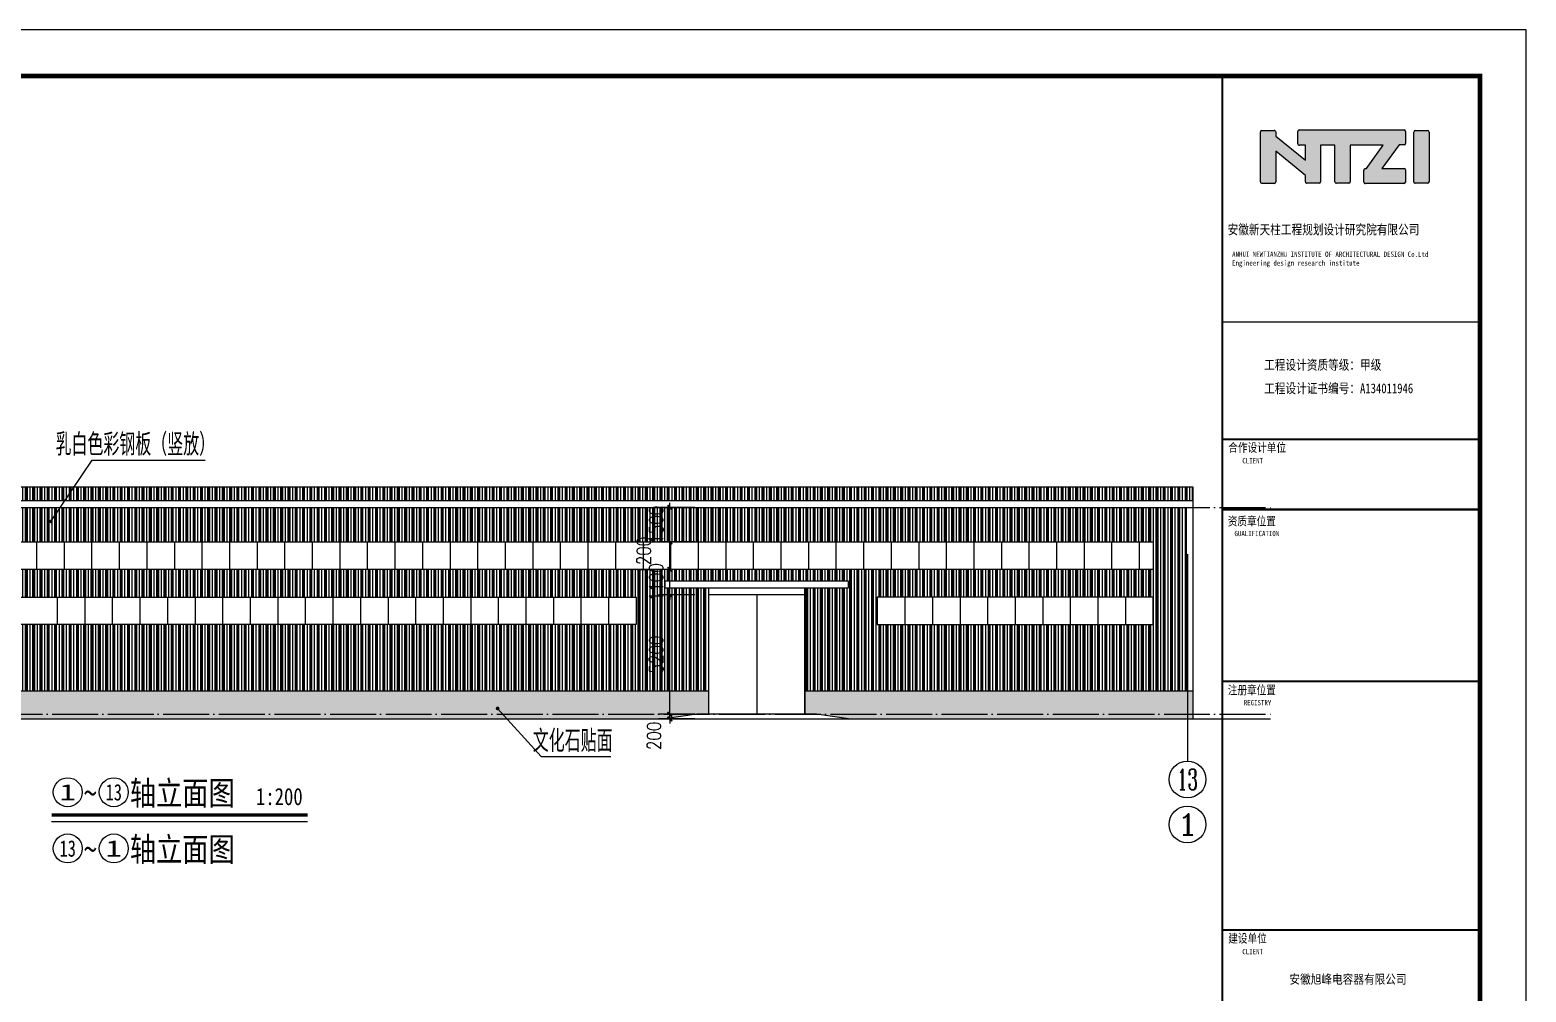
# Model space of a CAD drawing. Extents: x 3757684 to 3906284, y -130571 to 413559.
# Drawn here: x 3811358 to 3876484, y 322689 to 364557 of the extents above; entities that cross this region are included whole.
import ezdxf
from ezdxf.enums import TextEntityAlignment as Align

# ---------------------------------------------------------------- set-up
doc = ezdxf.new("R2010")
doc.units = 0
doc.header["$LTSCALE"] = 1000
doc.header["$MEASUREMENT"] = 0
doc.linetypes.add('DOTE', pattern=[2.42, 2, -0.2, 0.02, -0.2])
doc.layers.get('0').update_dxf_attribs({"color": 4, "linetype": 'CONTINUOUS'})
doc.layers.get('Defpoints').update_dxf_attribs({"linetype": 'CONTINUOUS'})
for name, color, linetype in [('46', 7, 'CONTINUOUS'), ('AXIS', 3, 'CONTINUOUS'), ('AXIS_TEXT', 7, 'CONTINUOUS'), ('DIM_LEAD', 3, 'CONTINUOUS'), ('DIM_SYMB', 3, 'CONTINUOUS'), ('DOTE', 1, 'CONTINUOUS'), ('PUB_DIM', 3, 'CONTINUOUS'), ('PUB_TEXT', 7, 'CONTINUOUS'), ('PUB_TITLE', 4, 'CONTINUOUS'), ('WALL', 5, 'CONTINUOUS')]:
    doc.layers.add(name, color=color, linetype=linetype)
doc.styles.add('-黑体', font='simhei_0.ttf', dxfattribs={"width": 0.8})
doc.styles.add('_TCH_AXIS', font='COMPLEX', dxfattribs={"bigfont": 'GBCBIG'})
doc.styles.add('_TCH_DIM', font='SIMPLEX', dxfattribs={"bigfont": 'GBCBIG'})
doc.styles.add('DIM_FONT', font='SIMPLEX.shx', dxfattribs={"width": 0.8})
doc.styles.add('ht', font='simhei_0.ttf', dxfattribs={"width": 0.8})
doc.dimstyles.new('DIMN200', dxfattribs={"dimscale": 2, "dimtxt": 300, "dimasz": 100, "dimexe": 250, "dimexo": 300, "dimgap": 150, "dimtad": 1, "dimdec": 0, "dimzin": 0, "dimdsep": 46, "dimtxsty": 'DIM_FONT', "dimblk": 'ARCHTICK', "dimcen": 0.09, "dimclrt": 7, "dimazin": 2, "dimtfac": 1, "dimtdec": 0, "dimtix": 1, "dimtmove": 2, "dimatfit": 3, "dimfxl": 0, "dimtolj": 1, "dimtzin": 0, "dimarcsym": 0})
pattern_1 = [(90, (-219412.85, 0), (-317.5, 2e-14), []), (90, (-219452.54, 2e-15), (-317.5, 2e-14), []), (90, (-219492.23, 5e-15), (-317.5, 2e-14), []), (90, (-219611.3, 1e-14), (-317.5, 2e-14), [])]
pattern_2 = [(180, (7852902.5, 0), (-122.846189, 122.846189), [239.933964, -5.75841]), (180, (7853025.35, 5.76), (-122.846189, 122.846189), [239.933964, -5.75841]), (90, (7852902.5, 0), (122.846189, 122.846189), [-128.60459, 117.087774]), (90, (7852908.26, 0), (122.846189, 122.846189), [-128.60459, 117.087774])]

# ---------------------------------------------------------------- blocks, each defined once
blk = doc.blocks.new('_ArchTick')
at = {"color": 0, "linetype": 'ByBlock', "const_width": 0.4}
blk.add_lwpolyline([(-0.5, -0.5), (0.5, 0.5)], dxfattribs=at)
blk = doc.blocks.new('*D219')
at = {"layer": 'Defpoints', "color": 0}
for p in [(3839216, 343777), (3840895, 343777), (3840895, 342277)]:
    blk.add_point(p, dxfattribs=at)
at = {"layer": 'PUB_DIM', "color": 0, "lineweight": -2}
for p, q in [((3839216, 343777), (3839216, 343977)), ((3840295, 343777), (3838716, 343777)), ((3839216, 342277), (3839216, 343777)), ((3840295, 342277), (3838716, 342277)), ((3839216, 342277), (3839216, 342077))]:
    blk.add_line(p, q, dxfattribs=at)
at = {"layer": 'PUB_DIM', "color": 0, "lineweight": -2, "xscale": 200, "yscale": 200, "zscale": 200}
for p, rotation in [((3839216, 343777), 270), ((3839216, 342277), 90)]:
    blk.add_blockref('_ArchTick', p, dxfattribs=dict(at, rotation=rotation))
at = {"layer": 'PUB_DIM', "color": 7, "insert": (3838616, 343027), "char_height": 600, "attachment_point": 5, "rotation": 90, "style": 'DIM_FONT'}
blk.add_mtext('\\A1;1500', dxfattribs=at)
blk = doc.blocks.new('*D220')
at = {"layer": 'Defpoints', "color": 0}
for p in [(3839216, 342277), (3840895, 342277), (3840895, 341077)]:
    blk.add_point(p, dxfattribs=at)
at = {"layer": 'PUB_DIM', "color": 0, "lineweight": -2}
for p, q in [((3840295, 342277), (3838716, 342277)), ((3839216, 341077), (3839216, 342277)), ((3840295, 341077), (3838716, 341077))]:
    blk.add_line(p, q, dxfattribs=at)
at = {"layer": 'PUB_DIM', "color": 0, "lineweight": -2, "xscale": 200, "yscale": 200, "zscale": 200}
for p, rotation in [((3839216, 342277), 90), ((3839216, 341077), 270)]:
    blk.add_blockref('_ArchTick', p, dxfattribs=dict(at, rotation=rotation))
at = {"layer": 'PUB_DIM', "color": 7, "insert": (3838081, 341677), "char_height": 600, "attachment_point": 5, "rotation": 90, "style": 'DIM_FONT'}
blk.add_mtext('\\A1;1200', dxfattribs=at)
blk = doc.blocks.new('*D221')
at = {"layer": 'Defpoints', "color": 0}
for p in [(3839216, 341077), (3840895, 341077), (3840895, 339977)]:
    blk.add_point(p, dxfattribs=at)
at = {"layer": 'PUB_DIM', "color": 0, "lineweight": -2}
for p, q in [((3839216, 341077), (3839216, 341277)), ((3840295, 341077), (3838716, 341077)), ((3839216, 339977), (3839216, 341077)), ((3840295, 339977), (3838716, 339977)), ((3839216, 339977), (3839216, 339777))]:
    blk.add_line(p, q, dxfattribs=at)
at = {"layer": 'PUB_DIM', "color": 0, "lineweight": -2, "xscale": 200, "yscale": 200, "zscale": 200}
for p, rotation in [((3839216, 341077), 270), ((3839216, 339977), 90)]:
    blk.add_blockref('_ArchTick', p, dxfattribs=dict(at, rotation=rotation))
at = {"layer": 'PUB_DIM', "color": 7, "insert": (3838616, 340527), "char_height": 600, "attachment_point": 5, "rotation": 90, "style": 'DIM_FONT'}
blk.add_mtext('\\A1;1100', dxfattribs=at)
blk = doc.blocks.new('*D222')
at = {"layer": 'Defpoints', "color": 0}
for p in [(3839216, 339977), (3840895, 339977), (3840895, 334777)]:
    blk.add_point(p, dxfattribs=at)
at = {"layer": 'PUB_DIM', "color": 0, "lineweight": -2}
for p, q in [((3840295, 339977), (3838716, 339977)), ((3839216, 334777), (3839216, 339977)), ((3840295, 334777), (3838716, 334777))]:
    blk.add_line(p, q, dxfattribs=at)
at = {"layer": 'PUB_DIM', "color": 0, "lineweight": -2, "xscale": 200, "yscale": 200, "zscale": 200}
for p, rotation in [((3839216, 339977), 90), ((3839216, 334777), 270)]:
    blk.add_blockref('_ArchTick', p, dxfattribs=dict(at, rotation=rotation))
at = {"layer": 'PUB_DIM', "color": 7, "insert": (3838616, 337377), "char_height": 600, "attachment_point": 5, "rotation": 90, "style": 'DIM_FONT'}
blk.add_mtext('\\A1;5200', dxfattribs=at)
blk = doc.blocks.new('*D223')
at = {"layer": 'Defpoints', "color": 0}
for p in [(3839216, 334777), (3840895, 334777), (3840895, 334577)]:
    blk.add_point(p, dxfattribs=at)
at = {"layer": 'PUB_DIM', "color": 0, "lineweight": -2}
for p, q in [((3840295, 334777), (3838716, 334777)), ((3839216, 334777), (3839216, 334977)), ((3839216, 334577), (3839216, 334777)), ((3840295, 334577), (3838716, 334577)), ((3839216, 334577), (3839216, 334377))]:
    blk.add_line(p, q, dxfattribs=at)
at = {"layer": 'PUB_DIM', "color": 0, "lineweight": -2, "xscale": 200, "yscale": 200, "zscale": 200}
for p, rotation in [((3839216, 334777), 270), ((3839216, 334577), 90)]:
    blk.add_blockref('_ArchTick', p, dxfattribs=dict(at, rotation=rotation))
at = {"layer": 'PUB_DIM', "color": 7, "insert": (3838526, 333837), "char_height": 600, "attachment_point": 5, "rotation": 90, "style": 'DIM_FONT'}
blk.add_mtext('\\A1;200', dxfattribs=at)
blk = doc.blocks.new('A$C6CA8367D')
h = blk.add_hatch(color=256)
h.paths.add_polyline_path([(1354, 38361), (2001, 37832), (2001, 37695, 0.414214), (2033, 37663), (2296, 37663, 0.414214), (2328, 37695), (2328, 38494), (2642, 38494), (2642, 37696, 0.414214), (2674, 37664), (2944, 37664, 0.414214), (2976, 37696), (2976, 38494), (3688, 38494), (3326, 37983), (3304, 37983, 0.414214), (3272, 37951), (3272, 37688, 0.414214), (3304, 37656), (4144, 37656, 0.414214), (4176, 37688), (4177, 37953, 0.414214), (4145, 37985), (3664, 37985), (4039, 38499), (4145, 38499, 0.414214), (4177, 38531), (4177, 38791, 0.414214), (4145, 38823), (1867, 38823, 0.414214), (1835, 38791), (1835, 38525, 0.414214), (1867, 38493), (1998, 38493), (1998, 38165), (1353, 38692), (1353, 38780, 0.41489), (1321, 38812), (1053, 38812, 0.414214), (1021, 38780), (1021, 37693, 0.414214), (1053, 37661), (1322, 37661, 0.414214), (1354, 37693)])
h.paths.add_polyline_path([(4359, 37695, 0.414214), (4391, 37663), (4658, 37663, 0.414214), (4690, 37695), (4690, 38779, 0.414214), (4658, 38811), (4391, 38811, 0.414214), (4359, 38779)])
for p, q in [((1021, 37693), (1021, 38780)), ((1053, 38812), (1321, 38812)), ((1353, 38780), (1353, 38692)), ((1835, 38525), (1835, 38791)), ((1867, 38823), (4145, 38823)), ((4177, 38791), (4177, 38531)), ((4359, 37695), (4359, 38779)), ((4391, 38811), (4658, 38811)), ((4690, 38779), (4690, 37695)), ((1353, 38692), (1998, 38165)), ((1998, 38493), (1867, 38493)), ((1998, 38165), (1998, 38493)), ((2642, 38494), (2328, 38494)), ((2328, 38494), (2328, 37695)), ((2642, 37696), (2642, 38494)), ((3688, 38494), (2976, 38494)), ((2976, 38494), (2976, 37696)), ((3326, 37983), (3688, 38494)), ((4039, 38499), (3664, 37985)), ((4145, 38499), (4039, 38499)), ((2001, 37832), (1354, 38361)), ((1354, 38361), (1354, 37693)), ((2001, 37695), (2001, 37832)), ((3272, 37688), (3272, 37951)), ((3304, 37983), (3326, 37983)), ((3664, 37985), (4145, 37985)), ((4177, 37953), (4176, 37688)), ((1322, 37661), (1053, 37661)), ((2296, 37663), (2033, 37663)), ((2944, 37664), (2674, 37664)), ((4144, 37656), (3304, 37656)), ((4658, 37663), (4391, 37663))]:
    blk.add_line(p, q)
for centre, start, end in [((1053, 38780, 0), 89.9964, 179.9964), ((1321, 38780, 0), 359.8641, 89.9964), ((1867, 38791, 0), 89.9964, 179.9964), ((4145, 38791, 0), 359.9964, 89.9964), ((4391, 38779, 0), 89.9964, 179.9964), ((4658, 38779, 0), 359.9964, 89.9964), ((1867, 38525, 0), 179.9964, 269.9964), ((4145, 38531, 0), 269.9964, 359.9964), ((3304, 37951, 0), 89.9964, 179.9964), ((4145, 37953, 0), 359.9964, 89.9964), ((1053, 37693, 0), 179.9964, 269.9964), ((1322, 37693, 0), 269.9964, 359.9964), ((2033, 37695, 0), 179.9964, 269.9964), ((2296, 37695, 0), 269.9964, 359.9964), ((2674, 37696, 0), 179.9964, 269.9964), ((2944, 37696, 0), 269.9964, 359.9964), ((3304, 37688, 0), 179.9964, 269.9964), ((4144, 37688, 0), 269.9964, 359.9964), ((4391, 37695, 0), 179.9964, 269.9964), ((4658, 37695, 0), 269.9964, 359.9964)]:
    blk.add_arc(centre, 32, start, end)
at = {"layer": 'PUB_TEXT'}
for q in [(5066, 40000), (5802, 39470)]:
    blk.add_line((5802, 40000), q, dxfattribs=at)
at = {"layer": 'PUB_TITLE'}
blk.add_line((5802, 40000), (192, 40000), dxfattribs=at)
at = {"layer": 'PUB_TITLE', "lineweight": 40}
blk.add_line((189, 30565), (5799, 30565), dxfattribs=at)
at = {"layer": 'PUB_TITLE', "lineweight": 40, "elevation": 0}
for points, const_width in [([(192, 40000), (189, 1)], 42.5), ([(192, 34645), (5802, 34645)], 25.5), ([(191, 32095), (5801, 32095)], 42.5), ([(191, 30565), (5801, 30565)], 42.5), ([(189, 26825), (5799, 26825)], 42.5), ([(191, 21417), (5801, 21417)], 42.5)]:
    blk.add_lwpolyline(points, dxfattribs=dict(at, const_width=const_width))
at = {"layer": '46', "linetype": 'Continuous', "style": '-黑体', "width": 0.85}
blk.add_text('安徽旭峰电容器有限公司', height=200, rotation=359.9964, dxfattribs=at).set_placement((2926, 20246, 0), align=Align.CENTER)
at = {"layer": 'PUB_TEXT', "char_height": 212.5, "attachment_point": 1, "rotation": 359.9964, "style": '-黑体'}
for s, insert in [('安徽新天柱工程规划设计研究院有限公司 ', (306, 36763, 0)), ('工程设计资质等级：甲级 ', (1101, 33819, 0)), ('工程设计证书编号：A134011946', (1101, 33309, 0))]:
    blk.add_mtext(s, dxfattribs=dict(at, insert=insert))
at = {"layer": 'PUB_TEXT', "attachment_point": 1, "rotation": 359.9964, "style": '-黑体'}
for s, insert, char_height, width in [('ANHUI NEWTIANZHU INSTITUTE OF ARCHITECTURAL DESIGN Co.Ltd\\PEngineering design research institute', (404, 36178, 0), 114.75, 5257.32), ('合作设计单位', (321, 32006, 0), 187, 1749.25), ('CLIENT', (627, 31683, 0), 114.7, 2399.54), ('资质章位置', (310, 30404, 0), 187, 2124.99), ('GUALIFICATION', (455, 30101, 0), 114.75, 2680.88), ('注册章位置', (310, 26729, 0), 187, 1529.99), ('REGISTRY', (658, 26420, 0), 114.7, 2399.54), ('建设单位', (320, 21328, 0), 187, 1111.79), ('CLIENT', (626, 21005, 0), 114.7, 2399.54)]:
    blk.add_mtext(s, dxfattribs=dict(at, insert=insert, char_height=char_height, width=width))

msp = doc.modelspace()

# ---------------------------------------------------------------- hatches: boundary and pattern name
h = msp.add_hatch()
h.set_pattern_fill('PLASTI', color=8, scale=100, angle=90, style=0)
h.set_pattern_definition(pattern_1)
h.paths.add_polyline_path([(3861984.8, 344676.7), (3771504.8, 344676.7), (3771504.8, 344076.7), (3861984.8, 344076.7)])
h = msp.add_hatch()
h.set_pattern_fill('PLASTI', color=8, scale=100, angle=90, style=0)
h.set_pattern_definition(pattern_1)
h.paths.add_polyline_path([(3861684.8, 343776.7), (3771804.8, 343776.7), (3771804.8, 335776.7), (3788394.8, 335776.7), (3788394.8, 340276.7), (3786494.8, 340276.7), (3786494.8, 340576.7), (3794494.8, 340576.7), (3794494.8, 340276.7), (3792594.8, 340276.7), (3792594.8, 335776.7), (3840894.8, 335776.7), (3840894.8, 340276.7), (3838994.8, 340276.7), (3838994.8, 340576.7), (3846994.8, 340576.7), (3846994.8, 340276.7), (3845094.8, 340276.7), (3845094.8, 335776.7), (3861684.8, 335776.7)])
h.paths.add_polyline_path([(3860244.8, 342276.8), (3860244.8, 341076.8), (3773244.8, 341076.8), (3773244.8, 342276.8)], flags=16)
h.paths.add_polyline_path([(3795744.8, 339876.8), (3837744.8, 339876.8), (3837744.8, 338676.8), (3795744.8, 338676.8)], flags=16)
h.paths.add_polyline_path([(3785244.8, 339876.8), (3785244.8, 338676.8), (3773244.8, 338676.8), (3773244.8, 339876.8)], flags=16)
h.paths.add_polyline_path([(3848244.8, 339876.8), (3860244.8, 339876.8), (3860244.8, 338676.8), (3848244.8, 338676.8)], flags=16)
h = msp.add_hatch()
h.set_pattern_fill('AR-B816C', color=8, scale=100, style=0)
h.set_pattern_definition([(0, (-219412.85, 0), (122.846189, 122.846189), [239.933964, -5.75841]), (0, (-219535.7, 5.76), (122.846189, 122.846189), [239.933964, -5.75841]), (90, (-219412.85, 0), (-122.846189, 122.846189), [-128.60459, 117.087774]), (90, (-219418.61, 0), (-122.846189, 122.846189), [-128.60459, 117.087774])])
h.paths.add_polyline_path([(3816744.8, 335776.7), (3792594.8, 335776.7), (3792594.8, 334776.7), (3793094.8, 334776.7), (3794494.8, 334576.7), (3816744.8, 334576.7)])
h = msp.add_hatch()
h.set_pattern_fill('AR-B816C', color=8, scale=100, style=0)
h.set_pattern_definition(pattern_2)
h.paths.add_polyline_path([(3816744.8, 335776.7), (3840894.8, 335776.7), (3840894.8, 334776.7), (3840394.8, 334776.7), (3838994.8, 334576.7), (3816744.8, 334576.7)])
h = msp.add_hatch()
h.set_pattern_fill('AR-B816C', color=8, scale=100, style=0)
h.set_pattern_definition(pattern_2)
h.paths.add_polyline_path([(3845094.8, 335776.7), (3861984.8, 335776.7), (3861984.8, 334576.7), (3846994.8, 334576.7), (3845594.8, 334776.7), (3845094.8, 334776.7)])

# ---------------------------------------------------------------- linework, layer by layer
at = {"color": 5}
for p, q in [((3771504.8, 344676.7, 0), (3861984.8, 344676.7, 0)), ((3861984.8, 344676.7, 0), (3861984.8, 334576.7, 0)), ((3771504.8, 344076.7, 0), (3861984.8, 344076.7, 0)), ((3768764.8, 334576.7, 0), (3865364.6, 334576.7, 0))]:
    msp.add_line(p, q, dxfattribs=at)
for p, q in [((3771804.8, 343776.7, 0), (3861684.8, 343776.7, 0)), ((3861684.8, 343776.7, 0), (3861684.8, 335776.7, 0)), ((3811644.8, 342276.8, 0), (3811644.8, 341076.8, 0)), ((3812844.8, 342276.8, 0), (3812844.8, 341076.8, 0)), ((3814044.8, 342276.8, 0), (3814044.8, 341076.8, 0)), ((3815244.8, 342276.8, 0), (3815244.8, 341076.8, 0)), ((3816444.8, 342276.8, 0), (3816444.8, 341076.8, 0)), ((3817644.8, 342276.8, 0), (3817644.8, 341076.8, 0)), ((3818844.8, 342276.8, 0), (3818844.8, 341076.8, 0)), ((3820044.8, 342276.8, 0), (3820044.8, 341076.8, 0)), ((3821244.8, 342276.8, 0), (3821244.8, 341076.8, 0)), ((3822444.8, 342276.8, 0), (3822444.8, 341076.8, 0)), ((3823644.8, 342276.8, 0), (3823644.8, 341076.8, 0)), ((3824844.8, 342276.8, 0), (3824844.8, 341076.8, 0)), ((3826044.8, 342276.8, 0), (3826044.8, 341076.8, 0)), ((3827244.8, 342276.8, 0), (3827244.8, 341076.8, 0)), ((3828444.8, 342276.8, 0), (3828444.8, 341076.8, 0)), ((3829644.8, 342276.8, 0), (3829644.8, 341076.8, 0)), ((3830844.8, 342276.8, 0), (3830844.8, 341076.8, 0)), ((3832044.8, 342276.8, 0), (3832044.8, 341076.8, 0)), ((3833244.8, 342276.8, 0), (3833244.8, 341076.8, 0)), ((3834444.8, 342276.8, 0), (3834444.8, 341076.8, 0)), ((3835644.8, 342276.8, 0), (3835644.8, 341076.8, 0)), ((3836844.8, 342276.8, 0), (3836844.8, 341076.8, 0)), ((3838044.8, 342276.8, 0), (3838044.8, 341076.8, 0)), ((3839244.8, 342276.8, 0), (3839244.8, 341076.8, 0)), ((3840444.8, 342276.8, 0), (3840444.8, 341076.8, 0)), ((3841644.8, 342276.8, 0), (3841644.8, 341076.8, 0)), ((3842844.8, 342276.8, 0), (3842844.8, 341076.8, 0)), ((3844044.8, 342276.8, 0), (3844044.8, 341076.8, 0)), ((3845244.8, 342276.8, 0), (3845244.8, 341076.8, 0)), ((3846444.8, 342276.8, 0), (3846444.8, 341076.8, 0)), ((3847644.8, 342276.8, 0), (3847644.8, 341076.8, 0)), ((3848844.8, 342276.8, 0), (3848844.8, 341076.8, 0)), ((3850044.8, 342276.8, 0), (3850044.8, 341076.8, 0)), ((3851244.8, 342276.8, 0), (3851244.8, 341076.8, 0)), ((3852444.8, 342276.8, 0), (3852444.8, 341076.8, 0)), ((3853644.8, 342276.8, 0), (3853644.8, 341076.8, 0)), ((3854844.8, 342276.8, 0), (3854844.8, 341076.8, 0)), ((3856044.8, 342276.8, 0), (3856044.8, 341076.8, 0)), ((3857244.8, 342276.8, 0), (3857244.8, 341076.8, 0)), ((3858444.8, 342276.8, 0), (3858444.8, 341076.8, 0)), ((3859644.8, 342276.8, 0), (3859644.8, 341076.8, 0)), ((3840894.8, 340276.7, 0), (3840894.8, 334776.7, 0)), ((3840894.8, 340276.7, 0), (3840894.8, 334776.7, 0)), ((3845094.8, 339976.7, 0), (3840894.8, 339976.7, 0)), ((3842994.8, 339976.7, 0), (3842994.8, 334776.7, 0)), ((3845094.8, 340276.7, 0), (3845094.8, 334776.7, 0)), ((3845094.8, 340276.7, 0), (3845094.8, 334776.7, 0)), ((3812544.8, 339876.8, 0), (3812544.8, 338676.8, 0)), ((3813744.8, 339876.8, 0), (3813744.8, 338676.8, 0)), ((3814944.8, 339876.8, 0), (3814944.8, 338676.8, 0)), ((3816144.8, 339876.8, 0), (3816144.8, 338676.8, 0)), ((3817344.8, 339876.8, 0), (3817344.8, 338676.8, 0)), ((3818544.8, 339876.8, 0), (3818544.8, 338676.8, 0)), ((3819744.8, 339876.8, 0), (3819744.8, 338676.8, 0)), ((3820944.8, 339876.8, 0), (3820944.8, 338676.8, 0)), ((3822144.8, 339876.8, 0), (3822144.8, 338676.8, 0)), ((3823344.8, 339876.8, 0), (3823344.8, 338676.8, 0)), ((3824544.8, 339876.8, 0), (3824544.8, 338676.8, 0)), ((3825744.8, 339876.8, 0), (3825744.8, 338676.8, 0)), ((3826944.8, 339876.8, 0), (3826944.8, 338676.8, 0)), ((3828144.8, 339876.8, 0), (3828144.8, 338676.8, 0)), ((3829344.8, 339876.8, 0), (3829344.8, 338676.8, 0)), ((3830544.8, 339876.8, 0), (3830544.8, 338676.8, 0)), ((3831744.8, 339876.8, 0), (3831744.8, 338676.8, 0)), ((3832944.8, 339876.8, 0), (3832944.8, 338676.8, 0)), ((3834144.8, 339876.8, 0), (3834144.8, 338676.8, 0)), ((3835344.8, 339876.8, 0), (3835344.8, 338676.8, 0)), ((3836544.8, 339876.8, 0), (3836544.8, 338676.8, 0)), ((3849444.8, 339876.8, 0), (3849444.8, 338676.8, 0)), ((3850644.8, 339876.8, 0), (3850644.8, 338676.8, 0)), ((3851844.8, 339876.8, 0), (3851844.8, 338676.8, 0)), ((3853044.8, 339876.8, 0), (3853044.8, 338676.8, 0)), ((3854244.8, 339876.8, 0), (3854244.8, 338676.8, 0)), ((3855444.8, 339876.8, 0), (3855444.8, 338676.8, 0)), ((3856644.8, 339876.8, 0), (3856644.8, 338676.8, 0)), ((3857844.8, 339876.8, 0), (3857844.8, 338676.8, 0)), ((3859044.8, 339876.8, 0), (3859044.8, 338676.8, 0)), ((3840894.8, 335776.7, 0), (3792594.8, 335776.7, 0)), ((3861984.8, 335776.7, 0), (3845094.8, 335776.7, 0))]:
    msp.add_line(p, q)
at = {"elevation": 0}
for points in [[(3773244.8, 342276.8), (3860244.8, 342276.8), (3860244.8, 341076.8), (3773244.8, 341076.8)], [(3795744.8, 339876.8), (3837744.8, 339876.8), (3837744.8, 338676.8), (3795744.8, 338676.8)], [(3860244.8, 339876.8), (3848244.8, 339876.8), (3848244.8, 338676.8), (3860244.8, 338676.8)]]:
    msp.add_lwpolyline(points, close=True, dxfattribs=at)
at = {"color": 5, "elevation": 0}
msp.add_lwpolyline([(3846994.8, 340576.7), (3838994.8, 340576.7), (3838994.8, 340276.7), (3846994.8, 340276.7)], close=True, dxfattribs=at)
at = {"elevation": 0}
for points in [[(3840894.8, 340276.7), (3840894.8, 334776.7)], [(3845094.8, 334776.7), (3845094.8, 340276.7)]]:
    msp.add_lwpolyline(points, dxfattribs=at)
at = {"layer": 'AXIS'}
msp.add_line((3861744.8, 341743.3, 0), (3861744.8, 332743.3, 0), dxfattribs=at)
for centre in [(3861744.8, 331943.3, 0), (3861744.8, 329985.4, 0)]:
    msp.add_circle(centre, 800, dxfattribs=at)
at = {"layer": 'DIM_LEAD'}
for p, q in [((3812274.9, 343171.9, 0), (3814061.3, 345834.6, 0)), ((3812274.9, 343171.9, 0), (3814061.3, 345834.6, 0)), ((3812274.9, 343171.9, 0), (3814061.3, 345834.6, 0)), ((3814061.3, 345834.6, 0), (3818991, 345834.6, 0)), ((3831715, 335032.5, 0), (3833617.2, 332933.3, 0)), ((3833617.2, 332933.3, 0), (3836641, 332933.3, 0))]:
    msp.add_line(p, q, dxfattribs=at)
at = {"layer": 'DIM_LEAD', "const_width": 80, "elevation": 0}
for points in [[(3812252.7, 343138.6, 1), (3812297.2, 343205.1, 1)], [(3812252.7, 343138.6, 1), (3812297.2, 343205.1, 1)], [(3812252.7, 343138.6, 1), (3812297.2, 343205.1, 1)], [(3831688.1, 335062.1, 1), (3831741.8, 335002.8, 1)]]:
    msp.add_lwpolyline(points, format="xyb", close=True, dxfattribs=at)
at = {"layer": 'DIM_SYMB', "const_width": 140, "elevation": 0}
msp.add_lwpolyline([(3812303.4, 330396.7), (3823444, 330396.7)], dxfattribs=at)
at = {"layer": 'DIM_SYMB', "elevation": 0}
msp.add_lwpolyline([(3812303.4, 330116.7), (3823444, 330116.7)], dxfattribs=at)
at = {"layer": 'DOTE', "linetype": 'DOTE'}
for p, q in [((3768764.8, 343776.7, 0), (3865364.6, 343776.7, 0)), ((3768764.8, 334776.7, 0), (3865364.6, 334776.7, 0))]:
    msp.add_line(p, q, dxfattribs=at)
at = {"layer": 'PUB_TEXT'}
for centre in [(3813003.4, 331384.4, 0), (3815008.3, 331384.4, 0), (3813003.4, 328938.7, 0), (3815008.3, 328938.7, 0)]:
    msp.add_circle(centre, 630, dxfattribs=at)
at = {"layer": 'PUB_TITLE', "elevation": 0}
msp.add_lwpolyline([(3757684, 280556.7), (3876484, 280556.7), (3876484, 364556.7), (3757684, 364556.7)], close=True, dxfattribs=at)
at = {"layer": 'PUB_TITLE', "const_width": 200, "elevation": 0}
msp.add_lwpolyline([(3762684, 282556.7), (3874484, 282556.7), (3874484, 362556.7), (3762684, 362556.7)], close=True, dxfattribs=at)
at = {"layer": 'WALL', "elevation": 0}
msp.add_lwpolyline([(3846994.8, 334576.7), (3845594.8, 334776.7), (3840394.8, 334776.7), (3838994.8, 334576.7)], dxfattribs=at)

# ---------------------------------------------------------------- block references
at = {"xscale": 2, "yscale": 2, "zscale": 2}
msp.add_blockref('A$C6CA8367D', (3862880.3, 282556.7, 0), dxfattribs=at)

# ---------------------------------------------------------------- texts
at = {"layer": 'AXIS_TEXT', "style": '_TCH_AXIS'}
for s, width, p, p2 in [('13', 0.724138, (3861292.3, 331490.8, 0), (3862197.4, 331490.8, 0)), ('1', 2.333333, (3861292.3, 329532.9, 0), (3862197.4, 329532.9, 0))]:
    msp.add_text(s, height=905.1, dxfattribs=dict(at, width=width)).set_placement(p, p2, align=Align.FIT)
at = {"layer": 'PUB_TEXT', "style": '_TCH_DIM'}
for s, p in [('乳白色彩钢板（竖放）', (3812472.8, 346034.6, 0)), ('文化石贴面', (3833247.3, 333133.3, 0))]:
    msp.add_text(s, height=964.54, dxfattribs=at).set_placement(p)
at = {"layer": 'PUB_TEXT', "style": 'ht'}
for s, height, width, p, p2 in [('1', 712.8, 1.382813, (3812647, 331028, 0), (3813359.8, 331028, 0)), ('13', 712.76, 0.691406, (3814651.9, 331028, 0), (3815364.7, 331028, 0)), ('13', 712.76, 0.691406, (3812647, 328582.3, 0), (3813359.8, 328582.3, 0)), ('1', 712.8, 1.382813, (3814651.9, 328582.3, 0), (3815364.7, 328582.3, 0))]:
    msp.add_text(s, height=height, dxfattribs=dict(at, width=width)).set_placement(p, p2, align=Align.FIT)
at = {"layer": 'PUB_TEXT', "style": 'ht', "width": 0.8}
for s, height, p in [('轴立面图', 1045.57, (3815708.3, 330824.4, 0)), ('1:200', 746.84, (3821198.4, 330824.4, 0)), ('~', 1045.6, (3813703.4, 330824.4, 0)), ('轴立面图', 1045.57, (3815708.3, 328378.7, 0)), ('~', 1045.6, (3813703.4, 328378.7, 0))]:
    msp.add_text(s, height=height, dxfattribs=at).set_placement(p)

# ---------------------------------------------------------------- dimensions: what is measured, and where the dimension line sits
at = {"layer": 'PUB_DIM'}
for p1, p2, picture, middle in [((3840894.8, 342276.8, 0), (3840894.8, 343776.7, 0), '*D219', (3838616.2, 343026.7, 0)), ((3840894.8, 339976.7, 0), (3840894.8, 341076.8, 0), '*D221', (3838616.2, 340526.7, 0)), ((3840894.8, 334776.7, 0), (3840894.8, 339976.7, 0), '*D222', (3838616.2, 337376.7, 0))]:
    dim = msp.add_aligned_dim(p1=p1, p2=p2, distance=1678.7, dimstyle='DIMN200', dxfattribs=at)
    dim.commit()
    dim.dimension.update_dxf_attribs({"geometry": picture, "text_midpoint": middle})
for base, p1, p2, picture, middle in [((3839216.2, 342276.8, 0), (3840894.8, 341076.8, 0), (3840894.8, 342276.8, 0), '*D220', (3838081.2, 341676.8, 0)), ((3839216.2, 334776.7, 0), (3840894.8, 334576.7, 0), (3840894.8, 334776.7, 0), '*D223', (3838526.2, 333836.7, 0))]:
    dim = msp.add_linear_dim(base=base, p1=p1, p2=p2, angle=90, dimstyle='DIMN200', dxfattribs=at)
    dim.commit()
    dim.dimension.update_dxf_attribs({"geometry": picture, "text_midpoint": middle, "dimtype": 129})

doc.saveas('drawing.dxf')
